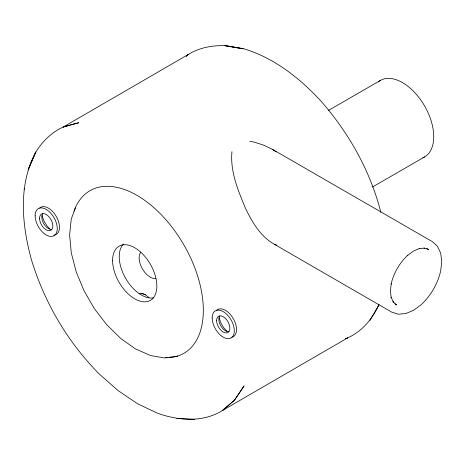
<?xml version="1.0" encoding="UTF-8"?>
<svg xmlns="http://www.w3.org/2000/svg" width="465" height="465" viewBox="0 0 465 465"><rect width="100%" height="100%" fill="white"/><g stroke="black" fill="none" stroke-linecap="round" stroke-linejoin="round"><path stroke-width="0.7" d="M380.858 212.342C370.268 170.777 348.651 132.467 320.35 100.394L320.187 100.219C299.14 77.742 274.059 57.956 244.218 48.895L225.316 45.605C212.453 45.332 199.479 47.517 188.401 54.405L63.112 127.079C51.394 132.403 42.181 141.622 35.543 152.52C18.042 185.483 21.919 224.816 31.399 259.592L31.475 259.842C44.442 302.651 67.78 342.199 99.26 374L118.238 390.699L137.576 403.765L157.437 413.199C178.176 420.645 202.769 422.743 222.229 410.642L347.518 337.968C361.834 331.568 372.366 319.182 378.772 305.11M231.948 151.654C230.018 171.475 238.161 190.737 245.671 208.698C252.437 222.537 260.749 236.877 274.705 244.485L391.722 312.137L398.29 314.212L405.8 313.555L413.629 310.277L421.139 304.732C430.852 295.688 437.722 283.784 440.698 270.851L441.75 261.574L440.675 253.152L437.484 246.322L432.409 241.666L272.444 149.341L263.725 145.185L254.425 142.174L249.815 141.337M24.075 189.313L24.186 188.796M28.162 169.766L28.284 169.19M379.097 304.587L369.989 320.152L370.332 319.6M76.609 204.612L71.267 219.009L69.622 234.947L71.267 252.791L76.196 271.856L83.973 290.642L94.308 308.545L106.688 324.675L120.737 338.474L135.367 348.82L150.532 355.539L164.5 357.963L177.706 356.074M186.273 56.219L188.401 54.405L186.203 56.213M328.307 110.513L380.417 80.428M372.477 187.011L424.586 156.926M345.588 338.596L347.518 337.968L345.472 338.532M424.603 248.072L419.087 248.618L419.639 248.438L413.629 250.995L407.619 255.378L407.851 255.14C399.54 262.882 393.657 273.065 391.106 284.138L391.199 283.819L390.408 291.212L391.199 297.699L391.077 297.129L393.367 302.18L393.024 301.634L396.622 304.976L394.849 303.825M194.015 419.395L194.661 419.372L176.886 418.384M423.958 248.048L428.649 249.496L426.771 248.531M274.705 244.485L276.762 245.131M141.279 293.659A15.647 9.033 60 0 1 145.423 294.798L148.986 297.6M272.444 149.341L275.978 151.805M51.725 229.448A9.387 5.423 60 0 1 43.71 223.607A9.387 5.423 60 0 1 42.658 213.743M39.63 208.047A15.647 9.033 60 0 1 56.724 217.271A15.647 9.033 60 0 1 53.94 235.156M228.774 331.667A9.387 5.423 60 0 1 220.759 325.82A9.387 5.423 60 0 1 219.707 315.956M216.673 310.265A15.647 9.033 60 0 1 233.529 319.042A15.647 9.033 60 0 1 231.599 337.282M77.114 204.205A93.895 54.207 60 0 1 182.396 242.381A93.895 54.207 60 0 1 169.4 357.62M167.946 357.695A93.895 54.207 60 0 1 165.738 357.707M74.022 211.18A93.895 54.207 60 0 1 75.313 207.878M227.019 331.243A15.647 9.033 60 0 1 219.189 317.694M49.97 229.024A15.647 9.033 60 0 1 42.146 215.475M153.816 297.757A31.3 18.071 60 0 1 125.416 277.971A31.3 18.071 60 0 1 123.551 243.991M139.157 293.723A15.647 9.033 60 0 1 145.423 294.798M155.74 278.593A15.647 9.033 60 0 1 142.383 268.851A15.647 9.033 60 0 1 140.628 252.414M378.231 81.968A44.169 25.499 60 0 1 424.295 105.427A44.169 25.499 60 0 1 422.79 157.809M30.638 163.808L28.609 168.685L35.881 151.979L30.638 163.808M244.009 386.002L234.488 400.185L222.229 410.642L234.488 400.185L244.009 386.002M74.173 123.853L63.112 127.079L78.806 122.737L74.173 123.853M237.789 47.802L224.688 45.628L243.079 48.744L237.789 47.802M39.554 218.341A9.387 5.423 60 0 0 49.517 230.727A9.387 5.423 60 0 0 49.517 217.451A9.387 5.423 60 0 0 39.554 218.341M35.131 215.783A15.647 9.033 60 0 0 51.725 236.429A15.647 9.033 60 0 0 51.725 214.301A15.647 9.033 60 0 0 35.131 215.783M216.603 320.554A9.387 5.423 60 0 0 226.56 332.946A9.387 5.423 60 0 0 226.56 319.664A9.387 5.423 60 0 0 216.603 320.554M212.174 318.002A15.647 9.033 60 0 0 228.774 338.648A15.647 9.033 60 0 0 228.774 316.52A15.647 9.033 60 0 0 212.174 318.002M112.588 260.505A31.3 18.071 60 0 0 145.783 301.797A31.3 18.071 60 0 0 145.783 257.54A31.3 18.071 60 0 0 112.588 260.505"/></g></svg>
